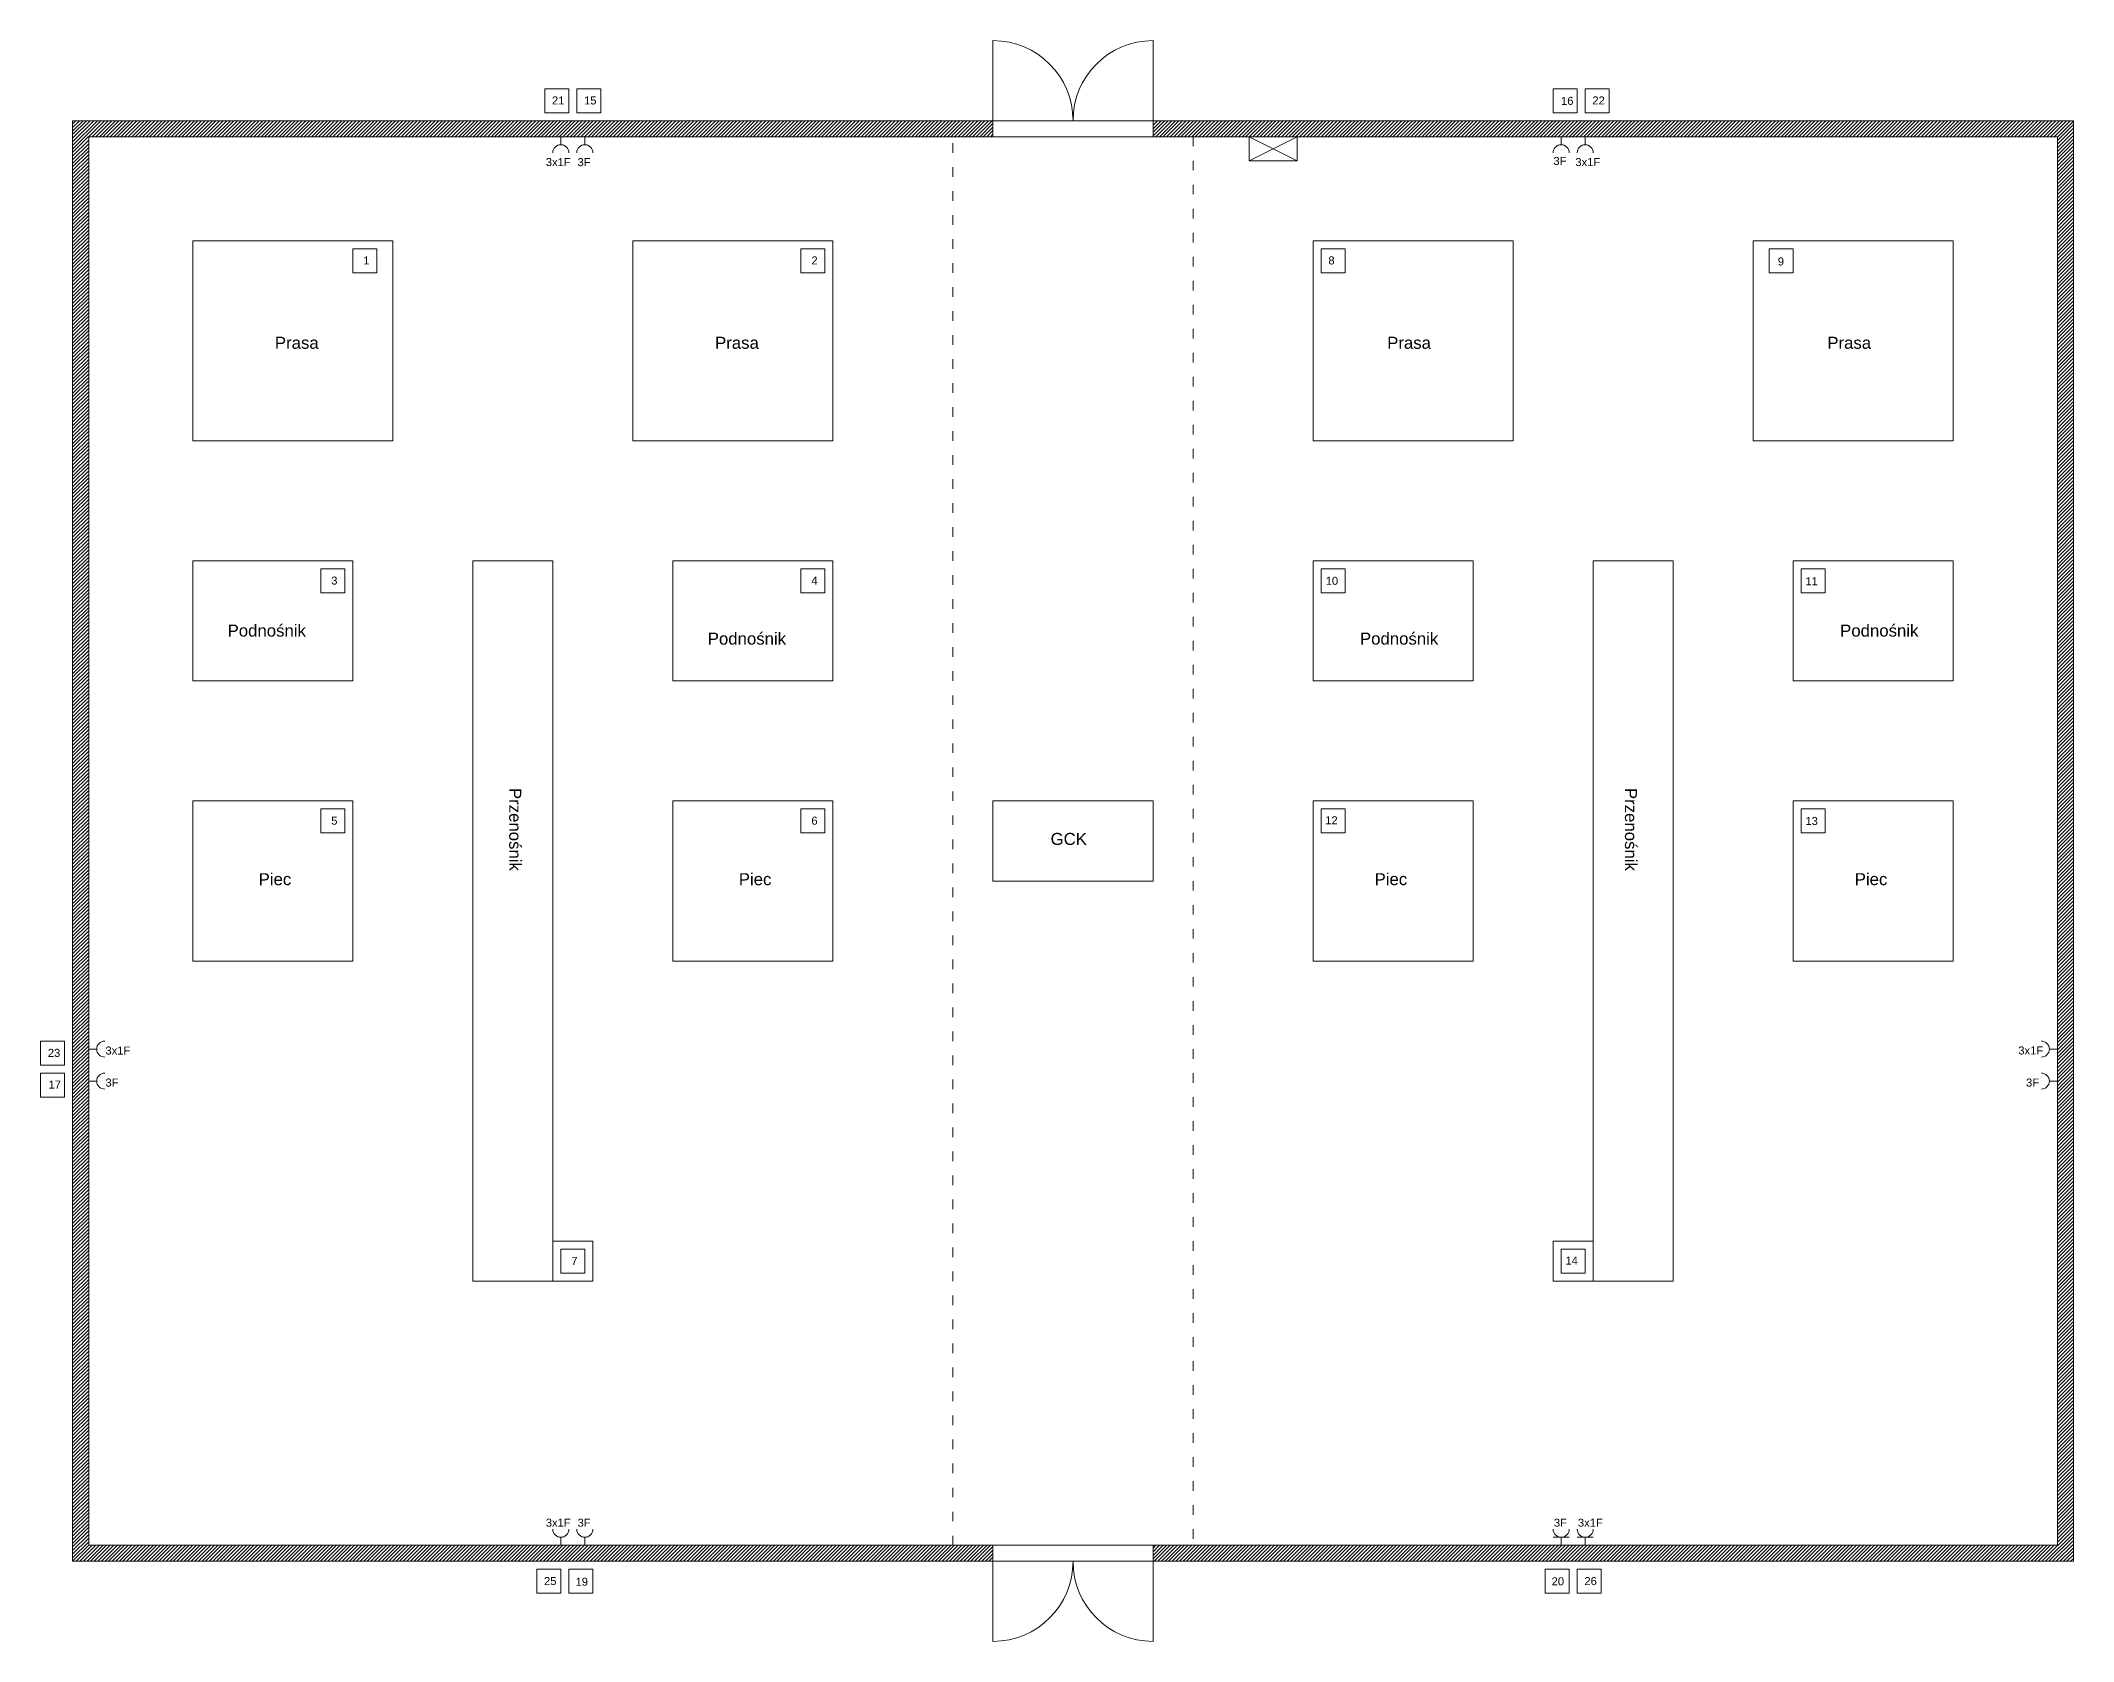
# Model space of a CAD drawing. Header units: millimetres. Extents: x -40 to 4550, y -750 to 1900.
# Drawn here: x -40 to 2500, y -100 to 1900 of the extents above; entities that cross this region are included whole.
import ezdxf

# ---------------------------------------------------------------- set-up
doc = ezdxf.new("R2010")
doc.units = ezdxf.units.MM
doc.linetypes.add('ACAD_ISO03W100', pattern=[30, 12, -18])
doc.layers.get('0').update_dxf_attribs({"lineweight": 9})
doc.layers.add('glowny-ciag-komunikacyjny', color=7, linetype='ACAD_ISO03W100', lineweight=5)
doc.layers.add('oznaczenia urządzeń', color=250, linetype='Continuous', lineweight=5)
doc.styles.get("Standard").update_dxf_attribs({"font": 'arial.ttf'})

msp = doc.modelspace()

# ---------------------------------------------------------------- hatches: boundary and pattern name
h = msp.add_hatch()
h.set_pattern_fill('ANSI31', color=256)
h.paths.add_polyline_path([(1150, 20), (27.8, 20), (0, 0), (1150, 0)])
h.paths.add_polyline_path([(2472.2, 20), (1350, 20), (1350, 0), (2500, 0)])
h.paths.add_polyline_path([(20, 458.6), (0, 458.6), (0, 0), (27.8, 20), (20, 20)])
h.paths.add_polyline_path([(20, 900), (0, 900), (0, 458.6), (20, 458.6)])
h.paths.add_polyline_path([(20, 1000), (20, 1400), (20, 1780), (27.8, 1780), (0, 1800), (0, 1400), (0, 1000), (0, 900), (20, 900)])
h.paths.add_polyline_path([(1150, 1800), (0, 1800), (27.8, 1780), (1150, 1780)])
h.paths.add_polyline_path([(2500, 1800), (1350, 1800), (1350, 1800), (1350, 1780), (2472.2, 1780)])
h.paths.add_polyline_path([(2500, 1800), (2472.2, 1780), (2480, 1780), (2480, 20), (2472.2, 20), (2500, 0)])

# ---------------------------------------------------------------- linework, layer by layer
for p, q in [((1150, 1800), (1150, 1900)), ((1350, 1800), (1350, 1900)), ((610, 1780), (610, 1770)), ((610, 1780), (640, 1780)), ((640, 1780), (640, 1770)), ((1150, 1780), (1150, 1800)), ((1350, 1780), (1350, 1800)), ((1470, 1780), (1530, 1750)), ((1470, 1750), (1530, 1780)), ((1860, 1780), (1860, 1770)), ((1860, 1780), (1890, 1780)), ((1890, 1780), (1890, 1770)), ((0, 1400), (0, 1000)), ((20, 1400), (20, 1000)), ((20, 640), (30, 640)), ((20, 640), (20, 620)), ((2480, 640), (2470, 640)), ((2480, 640), (2480, 600)), ((20, 620), (20, 600)), ((20, 600), (30, 600)), ((2480, 600), (2470, 600)), ((610, 20), (610, 30)), ((640, 20), (640, 30)), ((1850, 30), (1870, 30)), ((1860, 20), (1860, 30)), ((1880, 30), (1900, 30)), ((1890, 20), (1890, 30)), ((640, 20), (610, 20)), ((670, 20), (640, 20)), ((1150, 20), (1150, 0)), ((1350, 20), (1350, 0)), ((1860, 20), (1890, 20)), ((1150, 0), (1150, -100)), ((1350, 0), (1350, -100))]:
    msp.add_line(p, q)
for points in [[(0, 1000), (0, 0), (2500, 0), (2500, 1800), (0, 1800), (0, 1400)], [(20, 1000), (20, 20), (2480, 20), (2480, 1780), (20, 1780), (20, 1400)]]:
    msp.add_lwpolyline(points)
for points in [[(1530, 1780), (1470, 1780), (1470, 1750), (1530, 1750)], [(150, 1400), (400, 1400), (400, 1650), (150, 1650)], [(700, 1400), (950, 1400), (950, 1650), (700, 1650)], [(1800, 1400), (1550, 1400), (1550, 1650), (1800, 1650)], [(2350, 1400), (2100, 1400), (2100, 1650), (2350, 1650)], [(150, 1250), (350, 1250), (350, 1100), (150, 1100)], [(600, 1250), (600, 350), (500, 350), (500, 1250)], [(750, 1250), (950, 1250), (950, 1100), (750, 1100)], [(1750, 1250), (1550, 1250), (1550, 1100), (1750, 1100)], [(1900, 1250), (1900, 350), (2000, 350), (2000, 1250)], [(2350, 1250), (2150, 1250), (2150, 1100), (2350, 1100)], [(150, 750), (350, 750), (350, 950), (150, 950)], [(750, 750), (950, 750), (950, 950), (750, 950)], [(1150, 950), (1350, 950), (1350, 850), (1150, 850)], [(1750, 750), (1550, 750), (1550, 950), (1750, 950)], [(2350, 750), (2150, 750), (2150, 950), (2350, 950)], [(600, 400), (600, 350), (650, 350), (650, 400)], [(1900, 400), (1900, 350), (1850, 350), (1850, 400)]]:
    msp.add_lwpolyline(points, close=True)
for centre, radius, start, end in [((1150, 1800), 100, 0, 90), ((1150, 1800), 100, 0, 90), ((1150, 1800), 100, 0, 90), ((1350, 1800), 100, 90, 180), ((610, 1760), 10, 0, 180), ((640, 1760), 10, 0, 180), ((1860, 1760), 10, 0, 180), ((1890, 1760), 10, 0, 180), ((40, 640), 10, 90, 270), ((2460, 640), 10, 270, 90), ((40, 600), 10, 90, 270), ((2460, 600), 10, 270, 90), ((610, 40), 10, 180, 0), ((640, 40), 10, 180, 0), ((1860, 40), 10, 180, 0), ((1890, 40), 10, 180, 0), ((1150, 0), 100, 270, 0), ((1350, 0), 100, 180, 270)]:
    msp.add_arc(centre, radius, start, end)
at = {"layer": 'glowny-ciag-komunikacyjny'}
for p, q in [((1100, 20), (1100, 1780)), ((1400, 1780), (1400, 20))]:
    msp.add_line(p, q, dxfattribs=at)
at = {"layer": 'oznaczenia urządzeń'}
for points in [[(620, 1840), (590, 1840), (590, 1810), (620, 1810)], [(660, 1840), (630, 1840), (630, 1810), (660, 1810)], [(1880, 1840), (1850, 1840), (1850, 1810), (1880, 1810)], [(1920, 1840), (1890, 1840), (1890, 1810), (1920, 1810)], [(380, 1640), (350, 1640), (350, 1610), (380, 1610)], [(940, 1640), (910, 1640), (910, 1610), (940, 1610)], [(1560, 1640), (1590, 1640), (1590, 1610), (1560, 1610)], [(2120, 1640), (2150, 1640), (2150, 1610), (2120, 1610)], [(340, 1240), (310, 1240), (310, 1210), (340, 1210)], [(940, 1240), (910, 1240), (910, 1210), (940, 1210)], [(1560, 1240), (1590, 1240), (1590, 1210), (1560, 1210)], [(2160, 1240), (2190, 1240), (2190, 1210), (2160, 1210)], [(340, 940), (310, 940), (310, 910), (340, 910)], [(940, 940), (910, 940), (910, 910), (940, 910)], [(1560, 940), (1590, 940), (1590, 910), (1560, 910)], [(2160, 940), (2190, 940), (2190, 910), (2160, 910)], [(-10, 650), (-40, 650), (-40, 620), (-10, 620)], [(-10, 610), (-40, 610), (-40, 580), (-10, 580)], [(640, 390), (610, 390), (610, 360), (640, 360)], [(1860, 390), (1890, 390), (1890, 360), (1860, 360)], [(610, -10), (580, -10), (580, -40), (610, -40)], [(650, -10), (620, -10), (620, -40), (650, -40)], [(1870, -10), (1840, -10), (1840, -40), (1870, -40)], [(1910, -10), (1880, -10), (1880, -40), (1910, -40)]]:
    msp.add_lwpolyline(points, close=True, dxfattribs=at)

# ---------------------------------------------------------------- texts
for s, width, insert, char_height, attachment_point in [('3x1F', 90, (591.2, 1753.3), 10, 1), ('3F', 90, (630.9, 1753.2), 10, 1), ('3F', 90, (1866.6, 1754.7), 10, 3), ('3x1F', 90, (1908.8, 1753.3), 10, 3), ('Prasa', 130, (252.7, 1530), 15, 1), ('Prasa', 130, (802.7, 1530), 15, 1), ('Prasa', 130, (1697.3, 1530), 15, 3), ('Prasa', 130, (2247.3, 1530), 15, 3), ('Podnośnik', 130, (193.6, 1170.4), 15, 1), ('Podnośnik', 130, (2306.4, 1170.4), 15, 3), ('Podnośnik', 130, (793.6, 1160.4), 15, 1), ('Podnośnik', 130, (1706.4, 1160.4), 15, 3), ('GCK', 130, (1222, 910.1), 15, 1), ('Piec', 130, (232.4, 859.8), 15, 1), ('Piec', 130, (832.4, 859.8), 15, 1), ('Piec', 130, (1667.6, 859.8), 15, 3), ('Piec', 130, (2267.6, 859.8), 15, 3), ('3x1F', 90, (41, 643.2), 10, 1), ('3x1F', 90, (2431.2, 643.3), 10, 1), ('3F', 90, (41, 603.2), 10, 1), ('3F', 90, (2440.9, 603.2), 10, 1), ('3x1F', 90, (591.2, 53.3), 10, 1), ('3F', 90, (630.9, 53.2), 10, 1), ('3F', 90, (1850.9, 53.2), 10, 1), ('3x1F', 90, (1880.9, 53.2), 10, 1)]:
    msp.add_mtext_dynamic_manual_height_columns(s, width=width, gutter_width=12.5, heights=[0], dxfattribs=dict(insert=insert, char_height=char_height, attachment_point=attachment_point))
at = {"char_height": 15, "rotation": 270}
for insert, attachment_point in [((560.5, 966.3), 1), ((1939.5, 966.3), 7)]:
    msp.add_mtext_dynamic_manual_height_columns('Przenośnik', width=130, gutter_width=12.5, heights=[0], dxfattribs=dict(at, insert=insert, attachment_point=attachment_point))
at = {"layer": 'oznaczenia urządzeń', "char_height": 10}
for s, heights, insert, attachment_point in [('21', [0], (599, 1830.3), 1), ('15', [0], (639, 1830.3), 1), ('16', [0], (1859.8, 1829.8), 1), ('22', [0], (1899, 1830.3), 1), ('1', [0], (363.1, 1630.4), 1), ('2', [0], (923.1, 1630.4), 1), ('8', [0], (1576.9, 1630.4), 3), ('9', [0], (2138.5, 1629.1), 3), ('3', [0], (323.1, 1230.4), 1), ('4', [0], (923.1, 1230.4), 1), ('10', [0], (1581.3, 1230.1), 3), ('11', [0], (2180.7, 1229.6), 3), ('5', [0], (323.1, 930.4), 1), ('6', [0], (923.1, 930.4), 1), ('12', [0], (1580.7, 930.9), 3), ('13', [0], (2180.7, 930), 3), ('23', [0], (-31, 640.3), 1), ('17', [0], (-30.2, 600.6), 1), ('7', [0], (623.1, 380.4), 1), ('14', [0], (1880.9, 380.8), 3), ('25', [0], (589, -19.7), 1), ('19', [0], (628.4, -20.5), 1), ('20', [0], (1848.1, -20), 1), ('26', [10.2], (1889, -19.7), 1)]:
    msp.add_mtext_dynamic_manual_height_columns(s, width=10, gutter_width=12.5, heights=heights, dxfattribs=dict(at, insert=insert, attachment_point=attachment_point))

doc.saveas('drawing.dxf')
